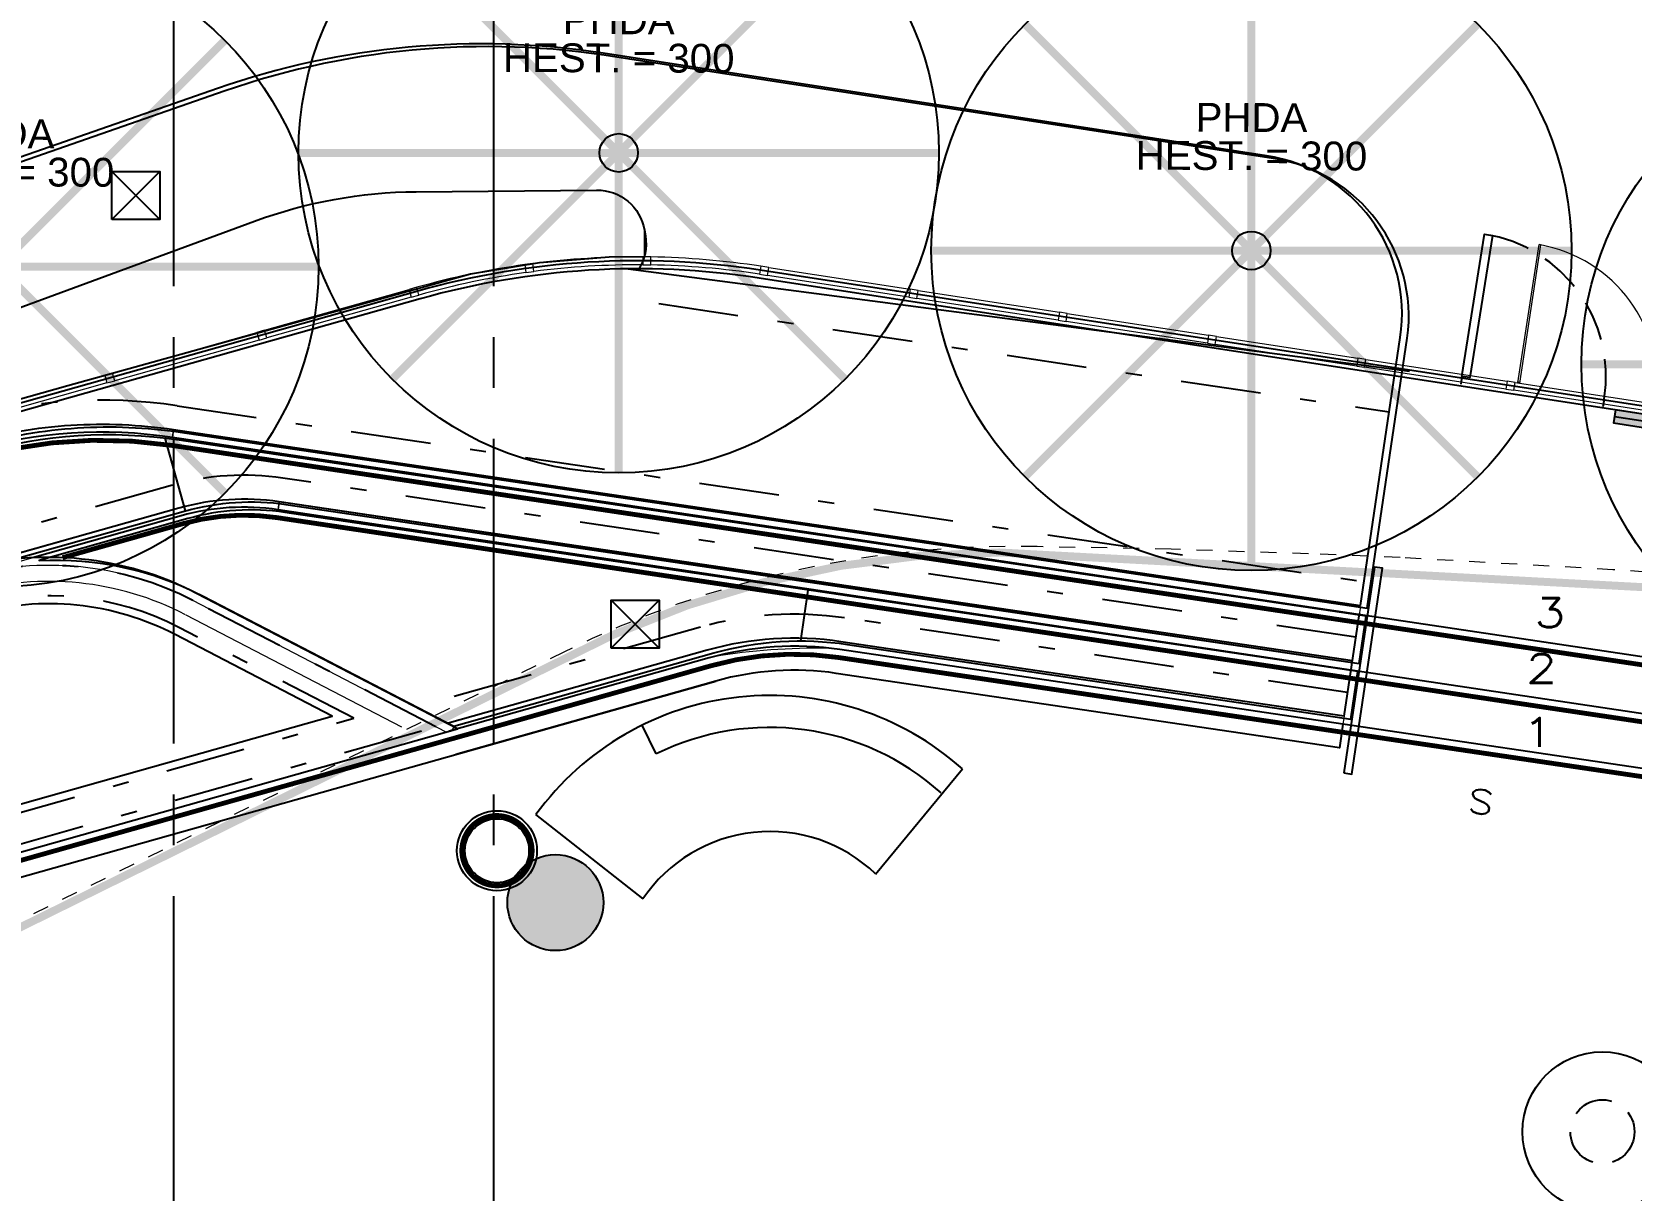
# Model space of a CAD drawing. Extents: x -14.2 to 52.3, y 3.7 to 90.9.
# Drawn here: x 15.74 to 25.73, y 29.48 to 36.72 of the extents above; entities that cross this region are included whole.
import ezdxf
from ezdxf.enums import TextEntityAlignment as Align

# ---------------------------------------------------------------- set-up
doc = ezdxf.new("R2010")
doc.units = 0
for name, pattern in [('DASHDOT', [1, 0.5, -0.25, 0, -0.25]), ('HIDDEN', [0.375, 0.25, -0.125]), ('limpo_PINI-PSG-PE-0102-LAZ-R00$0$CENTER2', [28.575000000000003, 19.05, -3.175, 3.175, -3.175]), ('limpo_PINI-PSG-PE-0102-LAZ-R00$0$DAA_Traço Ponto', [10, 4.999999999999999, -2.5, 0, -2.5]), ('limpo_PINI-PSG-PE-0102-LAZ-R00$0$DASHDOT', [1, 0.5, -0.25, 0, -0.25]), ('limpo_PINI-PSG-PE-0102-LAZ-R00$0$HIDDEN', [0.375, 0.25, -0.125]), ('limpo_PINI-PSG-PE-0102-LAZ-R00$0$HIDDEN2', [0.1875, 0.125, -0.0625])]:
    doc.linetypes.add(name, pattern=pattern)
for name, color, linetype in [('A_htc_alv', 7, 'Continuous'), ('CONTROL', 15, 'DASHDOT'), ('limpo_PINI-PSG-PE-0102-LAZ-R00$0$PA_CAIX', 1, 'Continuous'), ('limpo_PINI-PSG-PE-0102-LAZ-R00$0$PA_EQUI', 1, 'Continuous'), ('limpo_PINI-PSG-PE-0102-LAZ-R00$0$PA_ESTR', 181, 'limpo_PINI-PSG-PE-0102-LAZ-R00$0$CENTER2'), ('limpo_PINI-PSG-PE-0102-LAZ-R00$0$PA_EXTE_1', 1, 'Continuous'), ('limpo_PINI-PSG-PE-0102-LAZ-R00$0$PA_EXTE_2', 2, 'Continuous'), ('limpo_PINI-PSG-PE-0102-LAZ-R00$0$PA_EXTE_3', 3, 'Continuous'), ('limpo_PINI-PSG-PE-0102-LAZ-R00$0$PA_INST_ELET', 162, 'Continuous'), ('limpo_PINI-PSG-PE-0102-LAZ-R00$0$PA_LIDER', 12, 'Continuous'), ('limpo_PINI-PSG-PE-0102-LAZ-R00$0$PA_MOBI', 1, 'Continuous'), ('limpo_PINI-PSG-PE-0102-LAZ-R00$0$PA_PISO_1', 11, 'Continuous'), ('limpo_PINI-PSG-PE-0102-LAZ-R00$0$PA_PROJ_I', 2, 'limpo_PINI-PSG-PE-0102-LAZ-R00$0$DASHDOT'), ('limpo_PINI-PSG-PE-0102-LAZ-R00$0$PA_PROJ_S_AUX', 212, 'limpo_PINI-PSG-PE-0102-LAZ-R00$0$HIDDEN'), ('limpo_PINI-PSG-PE-0102-LAZ-R00$0$PA_SOLI_7', 254, 'Continuous'), ('limpo_PINI-PSG-PE-0102-LAZ-R00$0$PA_TEXT', 2, 'Continuous'), ('limpo_PINI-PSG-PE-0102-LAZ-R00$0$QUADROS', 1, 'Continuous'), ('limpo_PINI-PSG-PE-0102-LAZ-R00$0$XR_ARQT', 7, 'Continuous'), ('limpo_PINI-PSG-PE-0102-LAZ-R00$0$XR_ELET', 31, 'Continuous'), ('PA_VEGE', 108, 'Continuous'), ('PA_VEGE_TXT_100', 2, 'Continuous'), ('PA_VEGE_TXT_100H', 1, 'Continuous'), ('XR_ARQT', 7, 'Continuous')]:
    doc.layers.add(name, color=color, linetype=linetype)
for name, color, linetype, lineweight in [('limpo_PINI-PSG-PE-0102-LAZ-R00$0$A-DETL', 1, 'Continuous', 5), ('limpo_PINI-PSG-PE-0102-LAZ-R00$0$A-DETL-GENF', 1, 'Continuous', 5), ('limpo_PINI-PSG-PE-0102-LAZ-R00$0$A-DOOR', 31, 'Continuous', 5), ('limpo_PINI-PSG-PE-0102-LAZ-R00$0$A-FLOR', 192, 'Continuous', 5), ('limpo_PINI-PSG-PE-0102-LAZ-R00$0$A-FLOR-PATT', 8, 'Continuous', 5), ('limpo_PINI-PSG-PE-0102-LAZ-R00$0$A-GLAZ-CURT', 52, 'Continuous', 5), ('limpo_PINI-PSG-PE-0102-LAZ-R00$0$A-GLAZ-CWMG', 1, 'Continuous', 5), ('limpo_PINI-PSG-PE-0102-LAZ-R00$0$A-WALL', 1, 'Continuous', 5), ('limpo_PINI-PSG-PE-0102-LAZ-R00$0$I-WALL', 2, 'Continuous', 5)]:
    doc.layers.add(name, color=color, linetype=linetype, lineweight=lineweight)
doc.layers.add('PA_VEGE_AUX2', color=6, linetype='Continuous', plot=False)
doc.layers.add('PA_VEGE_PAL_PHDA', color=7, linetype='Continuous', true_color=0x0089b6)
doc.styles.add('limpo_PINI-PSG-PE-0102-LAZ-R00$0$COTA', font='romans.shx', dxfattribs={"width": 1.25})
doc.styles.add('limpo_PINI-PSG-PE-0102-LAZ-R00$0$PA100-RMS_1', font='romans.shx', dxfattribs={"width": 1.25, "height": 0.15})
doc.styles.add('R80', font='arial.ttf', dxfattribs={"height": 0.2})

# ---------------------------------------------------------------- blocks, each defined once
blk = doc.blocks.new('*U409')
at = {"layer": 'limpo_PINI-PSG-PE-0102-LAZ-R00$0$PA_TEXT', "style": 'limpo_PINI-PSG-PE-0102-LAZ-R00$0$PA100-RMS_1', "width": 1.25}
blk.add_attdef('S', text='', height=0.15, dxfattribs=at).set_placement((0.009346913258165168, -0.3333755524039477), align=Align.CENTER)
blk = doc.blocks.new('*U410')
at = {"layer": 'limpo_PINI-PSG-PE-0102-LAZ-R00$0$PA_CAIX'}
for p, q in [((0, 0), (0, -0.05)), ((0.9, 0), (0.9, -0.05))]:
    blk.add_line(p, q, dxfattribs=at)
blk.add_lwpolyline([(0, 0), (0, 0.9000000000002274), (0.04999999999974535, 0.9000000000002274), (0.04999999999974535, 0)], close=True, dxfattribs=at)
at = {"layer": 'limpo_PINI-PSG-PE-0102-LAZ-R00$0$PA_CAIX', "linetype": 'limpo_PINI-PSG-PE-0102-LAZ-R00$0$HIDDEN'}
blk.add_arc((0, 0), 0.9001249913208751, 0, 90, dxfattribs=at)
blk = doc.blocks.new('limpo_PINI-PSG-PE-0102-LAZ-R00$0$trieste mesa centro')
at = {"layer": 'limpo_PINI-PSG-PE-0102-LAZ-R00$0$PA_MOBI'}
blk.add_circle((-2.407916506012953, 29.97719786322659), 0.5, dxfattribs=at)
at = {"layer": 'limpo_PINI-PSG-PE-0102-LAZ-R00$0$PA_MOBI', "linetype": 'limpo_PINI-PSG-PE-0102-LAZ-R00$0$HIDDEN'}
blk.add_circle((-2.407916506012953, 29.97719786322659), 0.2, dxfattribs=at)
blk = doc.blocks.new('limpo_PINI-PSG-PE-0102-LAZ-R00$0$TRIESTE MESA LATERAL')
at = {"layer": 'limpo_PINI-PSG-PE-0102-LAZ-R00$0$PA_MOBI'}
h = blk.add_hatch(color=253, dxfattribs=at)
h.dxf.hatch_style = 1
edge = h.paths.add_edge_path()
edge.add_arc((-2.384645011993371, 28.281987597884), 0.3, 0, 360)
blk.add_circle((-2.384645011993371, 28.281987597884), 0.3, dxfattribs=at)
blk = doc.blocks.new('limpo_PINI-PSG-PE-0102-LAZ-R00$0$A$C8f703a41')
at = {"layer": 'limpo_PINI-PSG-PE-0102-LAZ-R00$0$PA_MOBI'}
blk.add_line((0.5514178686292084, -0.2976055240880235), (0.6200701684964685, -0.10975754905785), dxfattribs=at)
for points in [[(-1.340000000000003, -0.595000000000006, -0.4440298507462717), (1.339999999999996, -0.595000000000006, 0.4516522684278552)], [(-1.191639239402221, -0.729123393615172, -0.3055446476750665), (0.5514178686292084, -0.2976055240880235, -0.444029850746271)], [(-0.7312709093469678, -1.190000000000005, -0.4649439703592558), (0.7312709093469678, -1.190000000000005, -0.4440298507462713)]]:
    blk.add_lwpolyline(points, format="xyb", dxfattribs=at)
for points in [[(-0.7300583742681539, -1.190000000000005), (-1.340000000000011, -0.5950000000000131)], [(0.7300583742681539, -1.190000000000005), (1.339999999999996, -0.595000000000006)]]:
    blk.add_lwpolyline(points, dxfattribs=at)
blk = doc.blocks.new('limpo_PINI-PSG-PE-0102-LAZ-R00$0$ABAJUR')
at = {"layer": 'limpo_PINI-PSG-PE-0102-LAZ-R00$0$PA_INST_ELET', "linetype": 'limpo_PINI-PSG-PE-0102-LAZ-R00$0$HIDDEN2', "const_width": 0.03}
blk.add_lwpolyline([(-1.592305040393967, 30.17230363251852, 1), (-1.592305040393967, 30.61230363251852, 1)], format="xyb", close=True, dxfattribs=at)
at = {"layer": 'limpo_PINI-PSG-PE-0102-LAZ-R00$0$PA_MOBI'}
for radius in [0.25, 0.2]:
    blk.add_circle((-1.592305040393967, 30.39230363251852), radius, dxfattribs=at)
blk = doc.blocks.new('limpo_PINI-PSG-PE-0102-LAZ-R00$0$AVISO GRADIL PISCINA')
at = {"layer": 'limpo_PINI-PSG-PE-0102-LAZ-R00$0$PA_SOLI_7', "ltscale": 5}
h = blk.add_hatch(color=256, dxfattribs=at)
h.dxf.hatch_style = 1
h.paths.add_polyline_path([(-0.25, -0.04109943023294704), (0.2500000000000284, -0.04109943023295415), (0.25, 0.04109943023295415), (-0.25, 0.04109943023295415)])
at = {"layer": 'limpo_PINI-PSG-PE-0102-LAZ-R00$0$PA_EXTE_1'}
blk.add_line((-0.25, 0), (0.25, 0), dxfattribs=at)
blk.add_lwpolyline([(-0.25, 0.04109943023295415), (-0.25, -0.04109943023295415), (0.25, -0.04109943023295415), (0.25, 0.04109943023295415)], close=True, dxfattribs=at)
blk = doc.blocks.new('limpo_PINI-PSG-PE-0102-LAZ-R00$0$PINI-EST-PE-1101-TQR-R20_rvt-1-5PPE_008_LAZER__P_A_0_09_')
at = {"layer": 'limpo_PINI-PSG-PE-0102-LAZ-R00$0$A-FLOR-PATT', "lineweight": 18}
h = blk.add_hatch(dxfattribs=at)
h.set_pattern_fill('FP_1', color=130, style=0, pattern_type=2)
h.set_pattern_definition([(0, (0, 0), (609.6, 152.4), [5.029, -452.171, 5.029, -452.171, -2438.4]), (0, (0, 0), (609.6, 152.4), [-914.4, 5.029, -909.3710000000001, 5.029, -452.171, -1066.8]), (0, (0, 0), (609.6, 152.4), [-2286, 5.029, -299.771, 5.029, -756.971]), (120, (228.6, 76.2), (-436.7822715367483, 451.7290861469939), [5.028999999999999, -452.1709999999999, 5.028999999999999, -452.1709999999999, -2438.4]), (120, (228.6, 76.2), (-436.7822715367483, 451.7290861469939), [-914.3999999999999, 5.028999999999999, -909.371, 5.028999999999999, -452.1709999999999, -1066.8]), (120, (228.6, 76.2), (-436.7822715367483, 451.7290861469939), [-2286, 5.028999999999999, -299.7709999999999, 5.028999999999999, -756.9709999999999]), (240, (304.8, 381), (-172.8177284632514, -604.1290861469938), [5.029, -452.171, 5.029, -452.171, -2438.4]), (240, (304.8, 381), (-172.8177284632514, -604.1290861469938), [-914.4, 5.029, -909.3710000000001, 5.029, -452.171, -1066.8]), (240, (304.8, 381), (-172.8177284632514, -604.1290861469938), [-2286, 5.029, -299.771, 5.029, -756.971])])
h.paths.add_polyline_path([(24174.12948012507, 2434.99993635996), (24175.00013457793, 2434.99993635996), (24174.12948012507, 2482.969898570745), (24165.22718061338, 2434.99993635996)])
h.paths.add_polyline_path([(30483.84847208266, 2434.99993635996), (30485.69203251723, 2434.99993635996), (30469.31467586347, 2443.363483596082), (30482.52136896564, 2435.581564206451)])
h.paths.add_polyline_path([(20090.00013457793, 2435.016531680302), (20210.00013457793, 2435.016531680302), (20210.00013457793, 3076.245419349816), (20090.00013457793, 3098.515104214511), (20090.00013457793, 2438.288857671218)])
h.paths.add_polyline_path([(30434.61739998258, 2466.010731075427), (30410.24526413755, 2483.566790485756), (30420.84526559883, 2474.999936359969)])
h.paths.add_polyline_path([(19811.67382114466, 3241.703788267271), (19820.79708289557, 3290.864403550398), (16899.06737972136, 3833.081068129576), (16828.56817204364, 3795.310644296881), (19810.00013457795, 3242.014392203871)])
h.paths.add_polyline_path([(11437.75475727265, 4789.48763644317), (11429.43224662099, 4790.182109004837), (11436.71033268317, 4789.566540996405)])
h.paths.add_polyline_path([(11269.65790267236, 4802.032646798116), (11267.55227095489, 4802.188822487106), (11267.55227095462, 4802.039693067496)])
h.paths.add_polyline_path([(19951.94802760674, 8311.850830497078), (19951.94855992312, 8311.852877721609), (19951.93588164381, 8311.85108796181)])
h.paths.add_polyline_path([(20158.98645644569, 8352.97077591366), (20162.40930674609, 8353.34709143413), (20159.00853600827, 8352.973354179047)])
h.paths.add_polyline_path([(20258.61833373036, 8364.617270002123), (20258.73375417427, 8364.630790656622), (20258.67823182325, 8364.630790656622)])
h.paths.add_polyline_path([(15587.23790758374, 8658.350091520882), (15588.53303471133, 8667.085143168882), (10225.00000000001, 9462.324531899543), (10225.00000000001, 9460.538787138905), (15579.90467624021, 8659.447140064329)])
h.paths.add_polyline_path([(17609.56245493551, 8661.457344764083), (17609.56245493551, 8661.460633899853), (17609.5404176178, 8661.460633899853)])
at = {"layer": 'limpo_PINI-PSG-PE-0102-LAZ-R00$0$A-FLOR', "color": 130, "lineweight": 18}
blk.add_line((10225, 9462.324531899534), (10225, 9460.538787138892), dxfattribs=at)
blk = doc.blocks.new('limpo_PINI-PSG-PE-0102-LAZ-R00$0$Montante retangular - 50 x 50-2589514-5PPE_008_LAZER__P_A_0_09_')
at = {"layer": 'limpo_PINI-PSG-PE-0102-LAZ-R00$0$A-GLAZ-CWMG'}
for p, q in [((239.1309252849997, 8320.880665039433), (1141.40744465562, 8575.34743370285)), ((1154.979391673942, 8527.224650594098), (252.7028723033219, 8272.757881930682)), ((1141.40744465562, 8575.34743370285), (1154.979391673942, 8527.224650594098)), ((252.7028723033219, 8272.757881930682), (239.1309252849997, 8320.880665039433))]:
    blk.add_line(p, q, dxfattribs=at)
blk = doc.blocks.new('limpo_PINI-PSG-PE-0102-LAZ-R00$0$Montante retangular - 50 x 50-2415402-5PPE_008_LAZER__P_A_0_09_')
at = {"layer": 'limpo_PINI-PSG-PE-0102-LAZ-R00$0$A-GLAZ-CWMG'}
for p, q in [((0, 25.00000000000001), (-50, 25.00000000000001)), ((-50, 25.00000000000001), (-50, -25)), ((0, -25), (0, 25.00000000000001)), ((-50, -25), (0, -25))]:
    blk.add_line(p, q, dxfattribs=at)
blk = doc.blocks.new('limpo_PINI-PSG-PE-0102-LAZ-R00$0$Montante retangular - 50 x 50-2415400-5PPE_008_LAZER__P_A_0_09_')
at = {"layer": 'limpo_PINI-PSG-PE-0102-LAZ-R00$0$A-GLAZ-CWMG'}
for p, q in [((-25, -25), (-25, 25)), ((-25, 25), (25, 25)), ((25, 25), (25, -25.00000000000001)), ((25, -25), (-25, -25))]:
    blk.add_line(p, q, dxfattribs=at)
blk = doc.blocks.new('limpo_PINI-PSG-PE-0102-LAZ-R00$0$Montante retangular - 50 x 50-2589439-5PPE_008_LAZER__P_A_0_09_')
at = {"layer": 'limpo_PINI-PSG-PE-0102-LAZ-R00$0$A-GLAZ-CWMG'}
for p, q in [((11934.67958234153, 11075.68868738504), (11942.28739517454, 11125.10650991799)), ((11942.28739517454, 11125.10650991799), (12825.43805971871, 10989.14655428221)), ((12817.8302468857, 10939.72873174926), (11934.67958234153, 11075.68868738504)), ((12825.43805971871, 10989.14655428221), (12817.8302468857, 10939.72873174926))]:
    blk.add_line(p, q, dxfattribs=at)
blk = doc.blocks.new('limpo_PINI-PSG-PE-0102-LAZ-R00$0$Montante retangular - 50 x 50-2415401-5PPE_008_LAZER__P_A_0_09_')
at = {"layer": 'limpo_PINI-PSG-PE-0102-LAZ-R00$0$A-GLAZ-CWMG'}
for p, q in [((-50, -25), (-50, 25.00000000000001)), ((-50, 25.00000000000001), (0, 25.00000000000001)), ((0, 25.00000000000001), (0, -25)), ((0, -25), (-50, -25))]:
    blk.add_line(p, q, dxfattribs=at)
blk = doc.blocks.new('limpo_PINI-PSG-PE-0102-LAZ-R00$0$Parede básica _ DAA_VID - CINZA 2 - ___-2387482-5PPE_008_LAZER__P_A_0_09_')
at = {"layer": 'limpo_PINI-PSG-PE-0102-LAZ-R00$0$A-WALL'}
for p, q in [((11155.79081456316, 11191.68385536884), (11155.44486141565, 11141.68505221897)), ((10473.9621895113, 11100.01569745673), (10467.5272205503, 11149.59988016121))]:
    blk.add_line(p, q, dxfattribs=at)
for radius, start, end in [(5075.00000000001, 89.60356373160585, 97.39444088525522), (5025.000000000014, 89.60356373160546, 97.39444088525482)]:
    blk.add_arc((11120.67657009157, 6116.805335656739), radius, start, end, dxfattribs=at)
blk = doc.blocks.new('limpo_PINI-PSG-PE-0102-LAZ-R00$0$Parede básica _ DAA_VID - CINZA 2 - ___-2387484-5PPE_008_LAZER__P_A_0_09_')
at = {"layer": 'limpo_PINI-PSG-PE-0102-LAZ-R00$0$A-WALL'}
for p, q in [((11205.08302144111, 11141.0963852448), (11205.92288662866, 11191.08933101184)), ((11892.86957264147, 11132.71432275101), (11885.26175980847, 11083.29650021806))]:
    blk.add_line(p, q, dxfattribs=at)
for radius, start, end in [(5075.000000000015, 81.24809447857771, 89.03754012465988), (5025.000000000012, 81.24809447857733, 89.03754012465951)]:
    blk.add_arc((11120.67657009157, 6116.805335656739), radius, start, end, dxfattribs=at)
blk = doc.blocks.new('limpo_PINI-PSG-PE-0102-LAZ-R00$0$Montante retangular - 50 x 50-2415403-5PPE_008_LAZER__P_A_0_09_')
at = {"layer": 'limpo_PINI-PSG-PE-0102-LAZ-R00$0$A-GLAZ-CWMG'}
for p, q in [((-25, -25), (-25, 25)), ((-25, 25), (25, 25)), ((25, 25), (25, -25)), ((25, -25), (-25, -25))]:
    blk.add_line(p, q, dxfattribs=at)
blk = doc.blocks.new('limpo_PINI-PSG-PE-0102-LAZ-R00$0$DAA-POR-PLV-ABR-1FO1 - DAA_002_VID_ABR_1FO -  Vidro Prata  _Alum_ Preto-2589726-5PPE_008_LAZER__P_A_0_09_')
at = {"layer": 'limpo_PINI-PSG-PE-0102-LAZ-R00$0$A-DETL-GENF'}
for p, q in [((418.1534560150233, -25.00000000000211), (418.1534560150233, -32.05032426434648)), ((418.1534560150232, -32.05032426434647), (418.1534560150232, -25.00000000000274)), ((418.1534560150233, -32.05032426434648), (419.6540541067201, -32.05032426434648)), ((419.6540541067201, -32.05032426434646), (418.1534560150232, -32.05032426434646)), ((419.6540541067201, -32.05032426434648), (419.6540541067201, -25.00000000000401)), ((419.6540541067201, -25.000000000004), (419.6540541067201, -32.05032426434646)), ((429.2539041858582, -25.00000000000246), (429.2539041858582, -32.05032426434644)), ((429.2539041858582, -32.05032426434648), (429.2539041858582, -25.00000000000248)), ((429.2539041858581, -32.05032426434644), (430.754502277555, -32.05032426434644)), ((430.7545022775552, -32.05032426434648), (429.2539041858582, -32.05032426434648)), ((430.754502277555, -32.05032426434644), (430.754502277555, -25.00000000000293)), ((430.7545022775552, -25.00000000000675), (430.7545022775552, -32.05032426434648))]:
    blk.add_line(p, q, dxfattribs=at)
at = {"layer": 'limpo_PINI-PSG-PE-0102-LAZ-R00$0$A-DOOR'}
for p, q in [((419.6540541067201, -898.6044335678085), (419.6540541067201, -25.00000000000257)), ((429.2539041858582, -25.00000000000245), (429.2539041858582, -898.6044335678085)), ((429.2539041858582, -898.6044335678085), (419.6540541067201, -898.6044335678085))]:
    blk.add_line(p, q, dxfattribs=at)
blk.add_arc((446.7774069032029, -5.000000000000623), 893.5548138063999, 181.2854715763262, 268.8763004798174, dxfattribs=at)
blk = doc.blocks.new('limpo_PINI-PSG-PE-0102-LAZ-R00$0$Parede básica _ DAA_VID - CINZA 2 - ___-2589707-5PPE_008_LAZER__P_A_0_09_')
at = {"layer": 'limpo_PINI-PSG-PE-0102-LAZ-R00$0$A-WALL'}
for p, q in [((10417.84104634878, 11142.90195495937), (10424.76553426742, 11093.38376166575)), ((9756.695894750068, 10953.14503808616), (9743.123947731745, 11001.26782119491))]:
    blk.add_line(p, q, dxfattribs=at)
for radius, start, end in [(5075.000000000013, 97.96046449220128, 105.7499101382832), (5025.000000000015, 97.96046449220096, 105.7499101382828)]:
    blk.add_arc((11120.67657009157, 6116.805335656739), radius, start, end, dxfattribs=at)
blk = doc.blocks.new('limpo_PINI-PSG-PE-0102-LAZ-R00$0$A$C745163c0')
at = {"layer": 'limpo_PINI-PSG-PE-0102-LAZ-R00$0$A-DETL', "color": 1, "linetype": 'limpo_PINI-PSG-PE-0102-LAZ-R00$0$DAA_Traço Ponto'}
for p, q in [((8776.240770883705, 11879.31949506635), (7938.971217591858, 11896.39177366533)), ((9635.304910507013, 11851.1522218927), (8776.24077088277, 11879.31949506639)), ((10206.71453711106, 11827.0246108274), (9635.30491050542, 11851.15222189276)), ((11536.98863899775, 11751.99711907195), (10206.71453711179, 11827.02461082737)), ((13143.1765075693, 11634.08703464501), (11536.98863899591, 11751.99711907206)), ((4985.84085606872, 11239.14191613875), (-3076.815442535073, 7260.864132648461))]:
    blk.add_line(p, q, dxfattribs=at)
at = {"layer": 'limpo_PINI-PSG-PE-0102-LAZ-R00$0$A-DETL', "linetype": 'limpo_PINI-PSG-PE-0102-LAZ-R00$0$DAA_Traço Ponto'}
blk.add_arc((7808.907367710985, 5517.717664185049), 6379.999999999999, 88.83187681188485, 116.2626640129994, dxfattribs=at)
at = {"layer": 'limpo_PINI-PSG-PE-0102-LAZ-R00$0$A-DETL'}
blk.add_arc((6569.214191949191, 7245.867880101243), 4015.639787214056, 89.08891533644072, 99.32768523993283, dxfattribs=at)
at = {"layer": 'limpo_PINI-PSG-PE-0102-LAZ-R00$0$A-WALL'}
for p, q in [((2543.90883522663, 12627.84817497912), (2536.527942580291, 12578.39595133101)), ((2536.551677645708, 12578.3924204453), (2543.885100161151, 12627.85170586483)), ((2543.90883522663, 12627.84817497912), (9958.853348266013, 11521.14547504142)), ((9951.472455619678, 11471.69325139329), (2536.527942580284, 12578.39595133101)), ((-5233.3600169948, 9933.320788657747), (2576.943931811093, 12136.04109165099)), ((3204.163529369875, 12176.12744270504), (3196.765870823034, 12126.67772432338)), ((9899.904541662221, 11123.89079849488), (3196.765870823034, 12126.67772432338)), ((3196.79754449864, 12126.67302777892), (3204.131861813748, 12176.13218051652)), ((3204.163529369878, 12176.12744270504), (9907.302200209062, 11173.34051687653)), ((2590.51587882941, 12087.91830854224), (-5219.788069976477, 9885.198005548995)), ((2686.663286679679, 11603.91188612931), (4294.173288796439, 10769.06773840151)), ((4247.498089577428, 10736.96724075988), (2663.618707696853, 11559.53906359677)), ((9958.853348266013, 11521.14547504142), (9951.472455619678, 11471.69325139329)), ((6713.392388561413, 11301.99557550413), (9857.200324297315, 10835.87000399714)), ((5890.757450069563, 11200.41152924921), (4247.498089577428, 10736.96724075988)), ((4252.976659896998, 10790.46279317412), (5877.185503051231, 11248.53431235796)), ((9849.867099177882, 10786.41068930973), (6706.05916344198, 11252.53626081672)), ((9907.302200209062, 11173.34051687653), (9899.904541662221, 11123.89079849488)), ((9857.200324297315, 10835.87000399714), (9849.867099177882, 10786.41068930973)), ((4294.173288796439, 10769.06773840151), (4282.650999305031, 10746.88132713523))]:
    blk.add_line(p, q, dxfattribs=at)
for centre, radius, start, end in [((2096.546326720036, 9610.835295273693), 3050.000000000001, 81.56609258963596, 105.7499101383009), ((2096.546326720036, 9610.835295273693), 3000.000000000002, 81.56609258963596, 105.7499101383009), ((2984.10234236074, 10692.35759838846), 1500.000000000009, 81.56505601362282, 105.7499101383009), ((2984.10234236074, 10692.35759838846), 1450.000000000007, 81.56505601362282, 105.7499101383009), ((1764.880127366781, 9828.99898482765), 1999.999999999996, 62.55534551529749, 92.91134199726679), ((1764.880127366781, 9828.99898482765), 1949.999999999999, 62.55534551529749, 105.7499101383009), ((6420.063383784127, 9323.622988007937), 1999.999999999997, 81.56632126172576, 105.7499101383009), ((6420.063383784127, 9323.622988007937), 1949.999999999997, 81.56632126172576, 105.7499101383009)]:
    blk.add_arc(centre, radius, start, end, dxfattribs=at)
at = {"layer": 'limpo_PINI-PSG-PE-0102-LAZ-R00$0$I-WALL'}
for p, q in [((3970.40985783406, 10768.18864076446), (2623.430848006901, 11467.72863864046)), ((4106.886450667011, 10697.31089525844), (4247.498089577413, 10736.96724075987))]:
    blk.add_line(p, q, dxfattribs=at)
blk.add_arc((1764.880127366781, 9828.99898482765), 1849.999999999997, 62.55534551529749, 105.7499101383009, dxfattribs=at)
at = {"lineweight": 5}
blk.add_blockref('limpo_PINI-PSG-PE-0102-LAZ-R00$0$PINI-EST-PE-1101-TQR-R20_rvt-1-5PPE_008_LAZER__P_A_0_09_', (-5680.000134577966, 2515.000063640069), dxfattribs=at)
at = {"layer": 'limpo_PINI-PSG-PE-0102-LAZ-R00$0$A-DOOR', "rotation": 171.2480944785758}
blk.add_blockref('limpo_PINI-PSG-PE-0102-LAZ-R00$0$DAA-POR-PLV-ABR-1FO1 - DAA_002_VID_ABR_1FO -  Vidro Prata  _Alum_ Preto-2589726-5PPE_008_LAZER__P_A_0_09_', (11362.9011204821, 12829.57884233849), dxfattribs=at)
at = {"layer": 'limpo_PINI-PSG-PE-0102-LAZ-R00$0$A-GLAZ-CURT'}
for name in ['limpo_PINI-PSG-PE-0102-LAZ-R00$0$Parede básica _ DAA_VID - CINZA 2 - ___-2387482-5PPE_008_LAZER__P_A_0_09_', 'limpo_PINI-PSG-PE-0102-LAZ-R00$0$Parede básica _ DAA_VID - CINZA 2 - ___-2387484-5PPE_008_LAZER__P_A_0_09_', 'limpo_PINI-PSG-PE-0102-LAZ-R00$0$Parede básica _ DAA_VID - CINZA 2 - ___-2589707-5PPE_008_LAZER__P_A_0_09_']:
    blk.add_blockref(name, (-5680.000134577966, 2515.000063640069), dxfattribs=at)
at = {"layer": 'limpo_PINI-PSG-PE-0102-LAZ-R00$0$A-GLAZ-CWMG', "extrusion": (0, 0, -1)}
for name, p, rotation in [('limpo_PINI-PSG-PE-0102-LAZ-R00$0$Montante retangular - 50 x 50-2415403-5PPE_008_LAZER__P_A_0_09_', (-5500.558922444947, 13681.4503459994), 0.6794245898891463), ('limpo_PINI-PSG-PE-0102-LAZ-R00$0$Montante retangular - 50 x 50-2415403-5PPE_008_LAZER__P_A_0_09_', (-4766.017683867314, 13636.5367176422), 352.3225707932509), ('limpo_PINI-PSG-PE-0102-LAZ-R00$0$Montante retangular - 50 x 50-2415401-5PPE_008_LAZER__P_A_0_09_', (-6209.065531647128, 13623.00547512459), 8.751905521424142), ('limpo_PINI-PSG-PE-0102-LAZ-R00$0$Montante retangular - 50 x 50-2415400-5PPE_008_LAZER__P_A_0_09_', (-7166.342929990704, 13475.63380023931), 8.751905521424142), ('limpo_PINI-PSG-PE-0102-LAZ-R00$0$Montante retangular - 50 x 50-2415400-5PPE_008_LAZER__P_A_0_09_', (-8098.911416766576, 13332.0660318169), 8.751905521424142), ('limpo_PINI-PSG-PE-0102-LAZ-R00$0$Montante retangular - 50 x 50-2415400-5PPE_008_LAZER__P_A_0_09_', (-3095.449092629304, 13217.38180408973), 344.2500898617185), ('limpo_PINI-PSG-PE-0102-LAZ-R00$0$Montante retangular - 50 x 50-2415400-5PPE_008_LAZER__P_A_0_09_', (-9031.47990354244, 13188.4982633945), 8.751905521424142), ('limpo_PINI-PSG-PE-0102-LAZ-R00$0$Montante retangular - 50 x 50-2415400-5PPE_008_LAZER__P_A_0_09_', (-9964.048390318305, 13044.93049497209), 8.751905521424142), ('limpo_PINI-PSG-PE-0102-LAZ-R00$0$Montante retangular - 50 x 50-2415400-5PPE_008_LAZER__P_A_0_09_', (-2145.0497904433, 12949.34308849073), 344.2500898617185), ('limpo_PINI-PSG-PE-0102-LAZ-R00$0$Montante retangular - 50 x 50-2415400-5PPE_008_LAZER__P_A_0_09_', (-10896.61687709417, 12901.3627265497), 8.751905521424142)]:
    blk.add_blockref(name, p, dxfattribs=dict(at, rotation=rotation))
at = {"layer": 'limpo_PINI-PSG-PE-0102-LAZ-R00$0$A-GLAZ-CWMG'}
for name, p in [('limpo_PINI-PSG-PE-0102-LAZ-R00$0$Montante retangular - 50 x 50-2589439-5PPE_008_LAZER__P_A_0_09_', (-5680.000134577966, 2515.000063640069)), ('limpo_PINI-PSG-PE-0102-LAZ-R00$0$Montante retangular - 50 x 50-2589514-5PPE_008_LAZER__P_A_0_09_', (2873.593585389521, 4927.348504113837)), ('limpo_PINI-PSG-PE-0102-LAZ-R00$0$Montante retangular - 50 x 50-2589439-5PPE_008_LAZER__P_A_0_09_', (-4747.431647500878, 2371.432295171307)), ('limpo_PINI-PSG-PE-0102-LAZ-R00$0$Montante retangular - 50 x 50-2589439-5PPE_008_LAZER__P_A_0_09_', (-3814.863160724994, 2227.86452674889)), ('limpo_PINI-PSG-PE-0102-LAZ-R00$0$Montante retangular - 50 x 50-2589514-5PPE_008_LAZER__P_A_0_09_', (1923.194283203509, 4659.309788514835)), ('limpo_PINI-PSG-PE-0102-LAZ-R00$0$Montante retangular - 50 x 50-2589439-5PPE_008_LAZER__P_A_0_09_', (-2882.294673949125, 2084.29675832648)), ('limpo_PINI-PSG-PE-0102-LAZ-R00$0$Montante retangular - 50 x 50-2589439-5PPE_008_LAZER__P_A_0_09_', (-1949.726187173263, 1940.728989904062)), ('limpo_PINI-PSG-PE-0102-LAZ-R00$0$Montante retangular - 50 x 50-2589514-5PPE_008_LAZER__P_A_0_09_', (972.794981017516, 4391.271072915828)), ('limpo_PINI-PSG-PE-0102-LAZ-R00$0$Montante retangular - 50 x 50-2589439-5PPE_008_LAZER__P_A_0_09_', (-1017.157700397389, 1797.161221481667))]:
    blk.add_blockref(name, p, dxfattribs=at)
at = {"layer": 'limpo_PINI-PSG-PE-0102-LAZ-R00$0$A-GLAZ-CWMG', "rotation": 15.74991013828141}
blk.add_blockref('limpo_PINI-PSG-PE-0102-LAZ-R00$0$Montante retangular - 50 x 50-2415402-5PPE_008_LAZER__P_A_0_09_', (4069.909786663062, 13492.20649328064), dxfattribs=at)
blk = doc.blocks.new('*U392', base_point=(83.35330593072047, -25.52412329556075))
for p, q in [((83.50330593072067, -25.37412329556071), (83.20330593072049, -25.67412329556089)), ((83.20330593072049, -25.37412329556071), (83.50330593072067, -25.67412329556089))]:
    blk.add_line(p, q)
blk.add_lwpolyline([(83.20330593072049, -25.67412329556089), (83.20330593072049, -25.37412329556071), (83.50330593072067, -25.37412329556071), (83.50330593072067, -25.67412329556089)], close=True)
blk = doc.blocks.new('limpo_PINI-PSG-PE-0102-LAZ-R00$0$A$Cf52f6f8c')
at = {"layer": 'limpo_PINI-PSG-PE-0102-LAZ-R00$0$QUADROS'}
for p in [(4.308106577895799, 14.08915745524606), (7.426910078667262, 11.41125737313315)]:
    blk.add_blockref('*U392', p, dxfattribs=at)
blk = doc.blocks.new('limpo_PINI-PSG-PE-0102-LAZ-R00')
at = {"layer": 'limpo_PINI-PSG-PE-0102-LAZ-R00$0$XR_ARQT', "xscale": 0.001000000000038553, "yscale": 0.001000000000038553, "zscale": 0.001000000000038553}
blk.add_blockref('limpo_PINI-PSG-PE-0102-LAZ-R00$0$A$C745163c0', (14.12395706891857, 21.59203309899526), dxfattribs=at)
at = {"layer": 'limpo_PINI-PSG-PE-0102-LAZ-R00$0$PA_ESTR', "ltscale": 0.1}
for points in [[(16.66898434083128, 26.5420768422404), (16.66898434083128, 42.56707684224039)], [(18.66898434083127, 26.54212052103658), (18.66898434083127, 42.56712052103657)]]:
    blk.add_lwpolyline(points, dxfattribs=at)
at = {"layer": 'limpo_PINI-PSG-PE-0102-LAZ-R00$0$PA_EXTE_1'}
for points in [[(39.50314910275468, 26.54020418827247), (39.11995931200046, 26.54020418777907, -0.2974752068273768), (38.75379045974827, 26.77920613804708), (36.4790179084299, 31.95287659222969, 0.2563556750762595), (35.29595580577164, 32.86096164803962), (20.32544219422238, 35.16565375572382, 0.1073185203774769), (18.20746620908963, 35.03614981330407), (8.655350403534003, 32.34219071013024, -0.1909230466385676), (7.665837739516308, 32.44389003198035), (3.510576998929508, 35.15351757896032, -0.2534651593865649), (2.149242396507864, 37.66643932759862), (2.149242396507874, 42.60991663283981)], [(39.5031491026903, 26.59020418827247), (39.11995931193608, 26.59020418777907, -0.2974752068273764), (38.79956156621541, 26.79933089426358), (36.52478901489704, 31.97300134844619, 0.2563556750762587), (35.30356361860465, 32.91037947057256), (20.33305000705538, 35.21507157825677, 0.1073185203774768), (18.19389426207131, 35.08427259641282), (8.641778456515683, 32.39031349323899, -0.1904383562329559), (7.69107291079554, 32.48712575871225), (3.537888088889147, 35.19539960810429, -0.2534651593865651), (2.199242396507865, 37.66643932759862), (2.199242396507874, 42.60991663283981)]]:
    blk.add_lwpolyline(points, format="xyb", dxfattribs=at)
blk.add_lwpolyline([(23.97964136567276, 32.07433877644827), (24.03001533362555, 32.06686993767661), (24.22067918673081, 33.35281211954911), (24.17030521877802, 33.36028095832077)], close=True, dxfattribs=at)
at = {"layer": 'limpo_PINI-PSG-PE-0102-LAZ-R00$0$PA_EXTE_2'}
blk.add_lwpolyline([(-4.018961800720243, 38.37272663384223), (-4.200713244524428, 37.42379463637845, 0.3309826590681876), (-3.386292203962804, 35.7500016177075), (7.217924964528548, 30.24708767879172, 0.1906532586110665), (9.201776065186847, 30.04423675304734), (17.65801658661398, 32.42912891673704), (16.67698920398754, 32.93861561857277, 0.1907356229998781), (15.42470401474839, 33.0668642702791), (8.96479079555174, 31.24499125525073, -0.1976389747375424), (7.082899373368252, 31.46305603991199)], format="xyb", close=True, dxfattribs=at)
at = {"layer": 'limpo_PINI-PSG-PE-0102-LAZ-R00$0$PA_EXTE_3'}
blk.add_line((36.11702451346542, 30.57803492647968), (23.97385157458612, 32.37847679244192), dxfattribs=at)
for points in [[(39.50314910275468, 26.44020418822267), (39.13662503073768, 26.44020418822267, -0.2974752064769888), (38.67891396606625, 26.73895662605768), (36.75040782688703, 31.12508974833344, 0.2563556750762596), (35.60550901786291, 32.00388173782692), (30.41351298181934, 32.80318312439832, 0.1073185203774735), (29.9899177847928, 32.77728233591437), (28.81402366523084, 32.44564788630689, -0.1059142104294163), (28.39592022247577, 32.41891725473381), (16.66052430929419, 34.17046027965017, 0.1059142104294202), (15.40621398102893, 34.09026838493092), (8.696066244588966, 32.19782236080398, -0.192229068489031), (7.589911038614702, 32.31432708691185), (2.260576998929505, 35.78956275141309, -0.2534651593865648), (0.8992423965078631, 38.30248450005139), (0.8992423965078695, 40.96005335669973)], [(24.08384995137761, 33.12036651275297), (24.33224414600664, 34.79567395778491, 0.4124447413452643), (23.49569720141517, 35.93062041846738), (19.35109073233352, 36.57075153554566, 0.1227472206238634), (16.94260006587582, 36.35088893907439), (10.60712974325337, 34.14319930346759, -0.3514953799983295), (5.889349798808307, 35.81580100546222), (2.999628598484218, 40.48621237020063, 0.2597989346441456), (2.149242396507874, 40.96005335669972), (0.9492423965078696, 40.96005335669973, 0.3606086378216954)], [(0.9492423965078696, 40.96005335669973), (0.9492423965078631, 38.30248450005139, 0.2534651593865649), (2.287888088889143, 35.83144478055706), (7.615254857224221, 32.35749196518984, 0.1918162658852916), (8.682494297570644, 32.24594514391273), (15.39264203401061, 34.13839116803967, -0.1059142104294202), (16.66785753441362, 34.21991959433758), (24.0838499513776, 33.12036651275297)], [(24.03251737554157, 32.77415130994113), (17.32808357135194, 33.7682031421428, 0.1059142104294183), (16.70092840721932, 33.72810719478318), (14.74883695677306, 33.17756377171257)], [(26.00187943115798, 32.42005030860223), (17.32075034623251, 33.7187438274554, 0.1059142104294176), (16.71450035423765, 33.67998441167443), (15.78728332123338, 33.41848373292147)], [(23.98118479970555, 32.42793610712932), (20.83737686396967, 32.89406167863631, 0.1059142104294208), (20.00116997845949, 32.84060041549015), (18.37696113530522, 32.38252889630631)], [(23.97385157458612, 32.37847679244192), (20.83004363885023, 32.8446023639489, 0.1059142104294213), (20.01474192547781, 32.7924776323814), (18.39053308232354, 32.33440611319756)]]:
    blk.add_lwpolyline(points, format="xyb", dxfattribs=at)
blk.add_lwpolyline([(-4.223606861884747, 38.85238533438423), (-4.485688764221225, 37.47754361937852, 0.3309826590681895), (-3.519868940478271, 35.49259677031359), (7.084348228013078, 29.98968283139782, 0.1906532586110664), (9.280493357893116, 29.76512461101658), (18.44178838444087, 32.34886151664279), (16.81064776208791, 33.19597798926151, 0.1907356229998781), (15.34598672204212, 33.34597641230986), (8.890624458413434, 31.52538689178993, -0.2111225529985321), (7.129735668019273, 31.77577341498427)], format="xyb", close=True, dxfattribs=at)
blk.add_lwpolyline([(23.98118479970555, 32.42793610712932), (24.07651672625817, 33.07090719806556)], dxfattribs=at)
at = {"layer": 'limpo_PINI-PSG-PE-0102-LAZ-R00$0$PA_INST_ELET', "linetype": 'limpo_PINI-PSG-PE-0102-LAZ-R00$0$HIDDEN2', "const_width": 0.03}
for points in [[(39.50314910275468, 26.39020418822267), (39.13662503073768, 26.39020418822267, -0.2974752064769898), (38.6331428595991, 26.71883186984119), (36.70463672041988, 31.10496499211694, 0.2563556750762599), (35.59790120502991, 31.95446391529398), (30.40590516898633, 32.75376530186537, 0.1073185203774746), (30.00348973181112, 32.72915955280562), (28.82759561224916, 32.39752510319813, -0.1059142104294161), (28.38858699735633, 32.3694579400464), (16.65314341664785, 34.12100805600205, 0.1059142104294202), (15.41978592804726, 34.04214560182217), (8.709638191607288, 32.14969957769523, -0.1926217765297377), (7.564534626402201, 32.27118346278132), (2.233265908969866, 35.74768072226912, -0.2534651593865646), (0.8492423965078628, 38.30248450005139), (0.8492423965078695, 40.96005335669973)], [(-4.259063075572133, 38.93340296950482), (-4.534813388492147, 37.48685885581938, 0.3309898156532132), (-3.542899412291283, 35.4482166242112), (7.061317756200067, 29.94530268529542, 0.1906532586110666), (9.294065304911438, 29.71700182790783), (18.57692145303172, 32.33502230972999)], [(25.99454620603855, 32.37059099391482), (17.31341712111308, 33.66928451276799, 0.1059142104294173), (16.72807230125597, 33.63186162856567), (15.97418398446183, 33.41924441001994)], [(23.96651834946669, 32.32901747775451), (20.8227104137308, 32.7951430492615, 0.1059142104294213), (20.02831387249613, 32.74435484927265), (18.40410502934186, 32.28628333008881)]]:
    blk.add_lwpolyline(points, format="xyb", dxfattribs=at)
blk.add_lwpolyline([(36.08237021838272, 30.53262644747027), (23.96651834946669, 32.32901747775451)], dxfattribs=at)
at = {"layer": 'limpo_PINI-PSG-PE-0102-LAZ-R00$0$PA_PISO_1'}
for points in [[(0.8992423965078697, 41.11005335669973), (-2.999833508586352, 41.11005335669976, 0.3673786917940777), (-4.13518055057435, 40.14524544997599), (-4.633089895098878, 37.50534481748199, 0.330982659068189), (-3.588960355917307, 35.3594563320064), (7.015256812574025, 29.85654239309063, 0.1906532586110668), (9.32120919894807, 29.62075626169032), (20.05545776653276, 32.64810928305514)], [(23.97385157458612, 32.37847679244192), (23.95185189922782, 32.2300988483797), (20.80804396349194, 32.69622441988669, 0.1059142104294214), (20.05545776653278, 32.64810928305515), (18.4312489233785, 32.19003776387131)]]:
    blk.add_lwpolyline(points, format="xyb", dxfattribs=at)
at = {"layer": 'limpo_PINI-PSG-PE-0102-LAZ-R00$0$PA_PROJ_I'}
for points in [[(1.099242396507869, 40.96005335669973), (1.099242396507863, 38.30248450005139, 0.2534651593865652), (2.369821358768059, 35.95709086798897), (7.691072910795596, 32.48712575871221, 0.1904383562329409), (8.641778456515677, 32.39031349323898), (15.35192619295564, 34.28275951736592, -0.10591421042942), (16.68985720977192, 34.36829753839979), (24.10584962673591, 33.26874445681517)], [(24.05451705089987, 32.92252925400334), (17.35008324671023, 33.91658108620501, 0.1059142104294176), (16.66021256616436, 33.87247554410943), (14.70812111571809, 33.32193212103882)], [(24.00318447506385, 32.57631405119153), (20.85937653932796, 33.04243962269852, 0.105914210429421), (19.96045413740453, 32.9849687648164), (18.18247938789833, 32.48353103529688)]]:
    blk.add_lwpolyline(points, format="xyb", dxfattribs=at)
for points in [[(-4.188323230649488, 38.76968555842871), (-4.436555053928673, 37.46827655334402, 0.3309826590681888), (-3.496838468665258, 35.53697691641599), (7.10737869982609, 30.03406297750022, 0.1906532586110666), (9.266921410874794, 29.81324739412533), (18.30665531585002, 32.36270072355559), (16.78760318310509, 33.15160516672897, 0.1907356229998781), (15.35955866906044, 33.29785362920111), (8.899645449863794, 31.47598061417273, -0.1966632601833182), (7.206544075892429, 31.66894693351428)], [(-4.054245431955503, 38.45542640979775), (-4.249846954816979, 37.43306170241294, 0.3309826590681875), (-3.409322675775813, 35.7056214716051), (7.194894492715536, 30.20270753268932, 0.1906532586110665), (9.215348012205169, 29.99611396993858), (17.79314965520483, 32.41528970982424), (16.70003378297036, 32.98298844110531, 0.1907356229998779), (15.41113206773007, 33.11498705338786), (8.951218848533419, 31.29311403835948, -0.1974476097590703), (7.108689392525958, 31.50592995274345)]]:
    blk.add_lwpolyline(points, format="xyb", close=True, dxfattribs=at)
at = {"layer": 'limpo_PINI-PSG-PE-0102-LAZ-R00$0$PA_PROJ_S_AUX'}
blk.add_lwpolyline([(13.43389490215821, 14.56724944952101, 0.05, 0.05, 0), (21.64076838807011, 14.56203276639724, 0.05, 0.05, -0.5491621663896239), (23.41397097619654, 11.76960738781192, 0.05, 0.05, 0), (21.89548170299054, 8.532705033243273, 0.05, 0.05, 0.5493690209674762), (22.90945225044872, 6.937033162070325, 0.05, 0.05, 0), (40.13758972528314, 6.937033162070325, 0.05, 0.05, 0.3727950564741672), (41.68156609876598, 8.274015319090108, 0.05, 0.05, 0), (43.46086466248913, 19.7869311060546, 0.05, 0.05, 0), (45.73560821783048, 25.13642143257417, 0.05, 0.05, 0.03418100701480619), (46.3602789262243, 27.21135228910337, 0.05, 0.05, 0.3683154809799239), (45.16258249498339, 29.48467120614545, 0.05, 0.05, 0.07649361271544228), (21.82636142315149, 33.45150628986563, 0.05, 0.05, 0.1052478454794938), (19.41872751257475, 32.93903300384491, 0.05, 0.05, 0), (10.83276860374493, 28.70254712227842, 0.05, 0.05, 0.2467479880175913), (10.32895122374416, 27.74379005574761, 0.05, 0.05, 0), (10.3289512359837, 27.56500525390852, 0, 0, 0)], format="xyseb", dxfattribs=at)
at = {"layer": 'limpo_PINI-PSG-PE-0102-LAZ-R00$0$PA_EQUI', "rotation": 351.2480944785751}
blk.add_blockref('limpo_PINI-PSG-PE-0102-LAZ-R00$0$AVISO GRADIL PISCINA', (25.91723298766971, 34.26322084824832), dxfattribs=at)
at = {"layer": 'limpo_PINI-PSG-PE-0102-LAZ-R00$0$PA_EXTE_1', "rotation": 350.9381032347542}
blk.add_blockref('*U410', (24.71727221047077, 34.55173866171791), dxfattribs=at)
at = {"layer": 'limpo_PINI-PSG-PE-0102-LAZ-R00$0$PA_EXTE_3', "rotation": 351.5663212616817}
blk.add_blockref('*U409', (24.86402544248427, 32.15053219289876), dxfattribs=at).add_auto_attribs({'S': 'S'})
at = {"layer": 'limpo_PINI-PSG-PE-0102-LAZ-R00$0$PA_MOBI', "xscale": -1, "rotation": 6.120281637023028}
blk.add_blockref('limpo_PINI-PSG-PE-0102-LAZ-R00$0$A$C8f703a41', (20.2001630065443, 32.54783507686804), dxfattribs=at)
at = {"layer": 'limpo_PINI-PSG-PE-0102-LAZ-R00$0$PA_MOBI'}
for name, p in [('limpo_PINI-PSG-PE-0102-LAZ-R00$0$ABAJUR', (20.28062611171913, 1.195897863163509)), ('limpo_PINI-PSG-PE-0102-LAZ-R00$0$trieste mesa centro', (28.00299056934789, -0.1453986723997218))]:
    blk.add_blockref(name, p, dxfattribs=at)
at = {"layer": 'limpo_PINI-PSG-PE-0102-LAZ-R00$0$PA_MOBI', "rotation": 321.3022078670687}
blk.add_blockref('limpo_PINI-PSG-PE-0102-LAZ-R00$0$TRIESTE MESA LATERAL', (3.232128366457342, 7.699729182148943), dxfattribs=at)
at = {"layer": 'limpo_PINI-PSG-PE-0102-LAZ-R00$0$XR_ELET'}
blk.add_blockref('limpo_PINI-PSG-PE-0102-LAZ-R00$0$A$Cf52f6f8c', (12.12395706884146, 21.59203309899526), dxfattribs=at)
at = {"layer": 'limpo_PINI-PSG-PE-0102-LAZ-R00$0$PA_LIDER', "color": 2, "char_height": 0.18, "attachment_point": 4, "style": 'limpo_PINI-PSG-PE-0102-LAZ-R00$0$COTA'}
for s, insert in [('3', (25.17035159999234, 33.07514254065609)), ('2', (25.11838073220193, 32.72693601601119)), ('1', (25.09631736423137, 32.32630927238306))]:
    blk.add_mtext(s, dxfattribs=dict(at, insert=insert))
blk = doc.blocks.new('PHDA-300-100')
at = {"layer": 'PA_VEGE'}
h = blk.add_hatch(color=256, dxfattribs=at)
edge = h.paths.add_edge_path()
edge.add_arc((1.862645149230957e-09, 0), 0.1200000000000002, -1.272221872585407e-14, 360)
at = {"linetype": 'HIDDEN', "const_width": 0.05}
for points in [[(9.313225746154785e-10, 1.999999999999991), (9.313225746154785e-10, -1.999999999999991)], [(-1.414213561441766, 1.414213561441766), (1.414213563304411, -1.414213563304411)], [(-1.414213561131325, -1.414213561752207), (1.414213564856615, 1.414213561752207)], [(-1.999999998137346, 0), (2.000000001862636, 0)]]:
    blk.add_lwpolyline(points, dxfattribs=at)
at = {"layer": 'PA_VEGE'}
for radius in [1.999999999999991, 0.1200000000000002]:
    blk.add_circle((1.862645149230957e-09, 0), radius, dxfattribs=at)
at = {"layer": 'PA_VEGE_TXT_100', "style": 'R80'}
blk.add_text('PHDA', height=0.18, rotation=359.7822691068432, dxfattribs=at).set_placement((2.793967723846436e-09, 0.6875), align=Align.BOTTOM_CENTER)
at = {"layer": 'PA_VEGE_TXT_100H', "style": 'R80'}
blk.add_text('HEST. = 300', height=0.18, rotation=359.7822691068432, dxfattribs=at).set_placement((1.862645149230957e-09, 0.4487308775933343), align=Align.BOTTOM_CENTER)

msp = doc.modelspace()

# ---------------------------------------------------------------- hatches: boundary and pattern name
at = {"layer": 'A_htc_alv'}
h = msp.add_hatch(dxfattribs=at)
h.set_pattern_fill('ANGLE', color=256)
h.set_pattern_definition([(0, (0, 0), (0, 6.985), [5.08, -1.905]), (90, (0, 0), (-6.985, 4.277078946022131e-16), [5.08, -1.905])])
edge = h.paths.add_edge_path()
edge.add_line((16.70092840721931, 33.72810719478316), (16.5728792531092, 34.18213797328399))
edge.add_arc((16.22053080212831, 31.20290139840588), 3.000000000000009, 83.25507222149943, 96.31488445841336)
edge.add_line((15.89055323807212, 34.18469864289109), (15.88287548981697, 34.18265330258101))
edge.add_line((15.88287548981697, 34.18265330258101), (14.77769517141158, 33.91305530036056))
edge.add_line((14.77769517141158, 33.91305530036056), (12.11742746531123, 33.16298348267228))
edge.add_arc((12.0098591601768, 32.76887152217914), 0.4085280622836593, -43.233800056808604, 74.73362033336952, ccw=False)
edge.add_line((12.30749827347395, 32.48903918682647), (16.70092840721931, 33.72810719478316))

# ---------------------------------------------------------------- linework, layer by layer
at = {"layer": 'CONTROL'}
msp.add_lwpolyline([(19.65748502181441, 35.02330926090576), (24.2213758536728, 34.34663108406362)], dxfattribs=at)
at = {"layer": 'PA_VEGE_AUX2'}
for points in [[(0.8992423965078729, 38.30248450005138), (0.8992423965078729, 40.91005335669973), (-2.999833508586363, 40.91005335669976, 0.3606086378216432), (-3.933374004144781, 40.13612761135532), (-4.17807996726691, 38.82400812615174), (7.129735668019265, 31.77577341498427, 0.2125883346882192), (8.886073502845477, 31.52410339728148), (16.70092840721932, 33.72810719478317, -0.1059142104294131), (17.32808357135195, 33.7682031421428), (24.03251737554157, 32.77415130994113), (24.07651672625815, 33.07090719806556), (16.6605243092942, 34.17046027965017, 0.1059142104294204), (15.40621398102894, 34.09026838493093), (8.659405061675187, 32.18798192777078, -0.1856765190721359), (7.589911038614702, 32.31432708691185), (2.260576998929508, 35.78956275141309, -0.2534755190348818)], [(16.6678575344136, 34.21991959433758), (24.0838499513776, 33.12036651275294), (24.33407577828271, 34.80802749605209, 0.4087186178507116), (23.49569720141517, 35.93062041846738), (19.47564296117085, 36.54990083406431, 0.1291618559060195), (16.94260006587584, 36.3508889390744), (10.339688423236, 34.05002296791233, -0.3263739645785421), (5.914510480009881, 35.77566895336614), (3.031667167699965, 40.43443114723753, 0.2736777414567904), (2.149242396507873, 40.96005335669972), (0.9492423965078558, 40.96005335669973), (0.9492423965078558, 38.30248450005138, 0.2358772130514639), (2.141823348520518, 35.92669296565397), (7.615254857224215, 32.35749196518983, 0.191816265885282), (8.682494297570656, 32.24594514391273), (15.39264203401061, 34.13839116803967, -0.1059142104294185)], [(24.02518415042215, 32.72469199525374), (17.3207503462325, 33.7187438274554, 0.1059142104294157), (16.71450035423766, 33.67998441167443), (15.78728332123333, 33.41848373292146, -0.1332330726351719), (16.81064776208791, 33.19597798926151), (18.37696113530524, 32.38252889630631), (20.0011699784595, 32.84060041549015, -0.1059142104294129), (20.83737686396967, 32.8940616786363), (23.98118479970555, 32.42793610712933)]]:
    msp.add_lwpolyline(points, format="xyb", close=True, dxfattribs=at)
for points in [[(14.49302652606032, 34.33983684366103, -0.09196974795381291), (15.48395340383583, 34.93341422395242), (17.13249343796258, 35.53904127796144, -0.08603721041970674), (18.14071944768634, 35.7229394451271), (19.26919909645018, 35.7328283022746, -0.3690696803977087), (19.5677379326539, 35.48220831560862), (19.56776546065599, 35.31563260172154), (19.34786937942822, 35.31283648016461), (18.91179765047492, 35.27893149799422), (18.4802648317354, 35.20760459592333), (15.96476738781132, 34.51034292150244), (14.40604013169609, 34.07073900898136, -0.3052978981261487), (14.49302652606032, 34.33983684366103), (14.49302652606032, 34.33983684366103)], [(14.41355737463861, 34.23286784709459, -0.1201347632915467), (15.48395340383583, 34.93341422395242), (17.13249343796258, 35.53904127796144, -0.08603721041970674), (18.14071944768634, 35.7229394451271), (19.26919909645018, 35.7328283022746, -0.3690696803977087), (19.5677379326539, 35.48220831560862), (19.57363414030974, 35.4468670109044, -0.1865910674722475), (19.52987825366285, 35.23496149485909)]]:
    msp.add_lwpolyline(points, format="xyb", dxfattribs=at)
for points in [[(19.46525168130619, 35.24055525542427), (24.34821687322506, 34.60225171738472)], [(16.70092840721931, 33.72810719478316), (16.57249154042883, 34.18351270700499)], [(20.54404785919235, 32.91568909114011), (20.59121918360177, 33.23383851928251)]]:
    msp.add_lwpolyline(points, dxfattribs=at)

# ---------------------------------------------------------------- block references
at = {"layer": 'PA_VEGE_PAL_PHDA'}
for p in [(19.40686622727147, 35.96558805436928), (23.3599940604467, 35.35503065774277), (15.53216789279697, 35.25377303574777), (27.42197668736492, 34.64477038183981)]:
    msp.add_blockref('PHDA-300-100', p, dxfattribs=at)

# ---------------------------------------------------------------- next in the draw order: block references
at = {"layer": 'XR_ARQT'}
msp.add_blockref('limpo_PINI-PSG-PE-0102-LAZ-R00', (-0.04176675143469311, 0.01701602956512716), dxfattribs=at)

doc.saveas('drawing.dxf')
